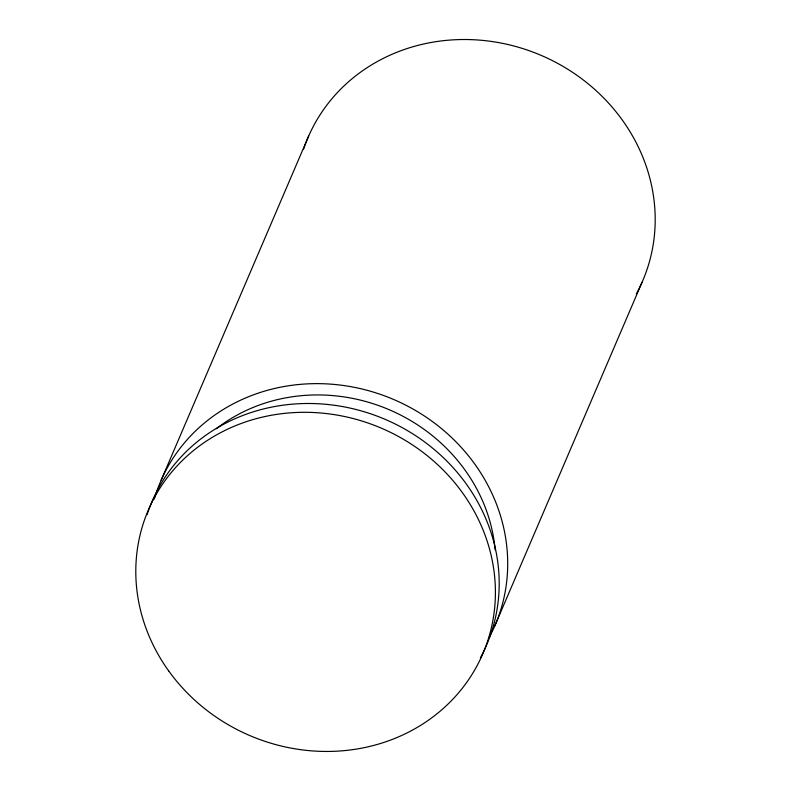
<?xml version="1.0" encoding="UTF-8"?>
<svg xmlns="http://www.w3.org/2000/svg" width="791" height="791" viewBox="0 0 791 791"><rect width="100%" height="100%" fill="white"/><g stroke="black" fill="none" stroke-linecap="round" stroke-linejoin="round"><path stroke-width="1.19" d="M161.176 480.167L308.668 136.042M494.632 626.245L642.124 282.12M154.304 499.052A182.029 167.178 23.2 0 1 391.14 398.437A182.029 167.178 23.2 0 1 489.382 637.012M303.596 149.163A182.029 167.178 23.2 0 1 542.25 55.854A182.029 167.178 23.2 0 1 636.31 293.936M216.378 428.692A169.887 156.035 23.2 0 1 390.2 410.143A169.887 156.035 23.2 0 1 495.136 549.785M147.106 514.634A182.029 167.178 23.2 0 1 385.385 419.457A182.029 167.178 23.2 0 1 480.384 657.776M168.671 670.897A182.029 167.178 23.2 0 0 478.822 662.364A182.029 167.178 23.2 0 0 299.334 412.378A182.029 167.178 23.2 0 0 168.671 670.897"/></g></svg>
